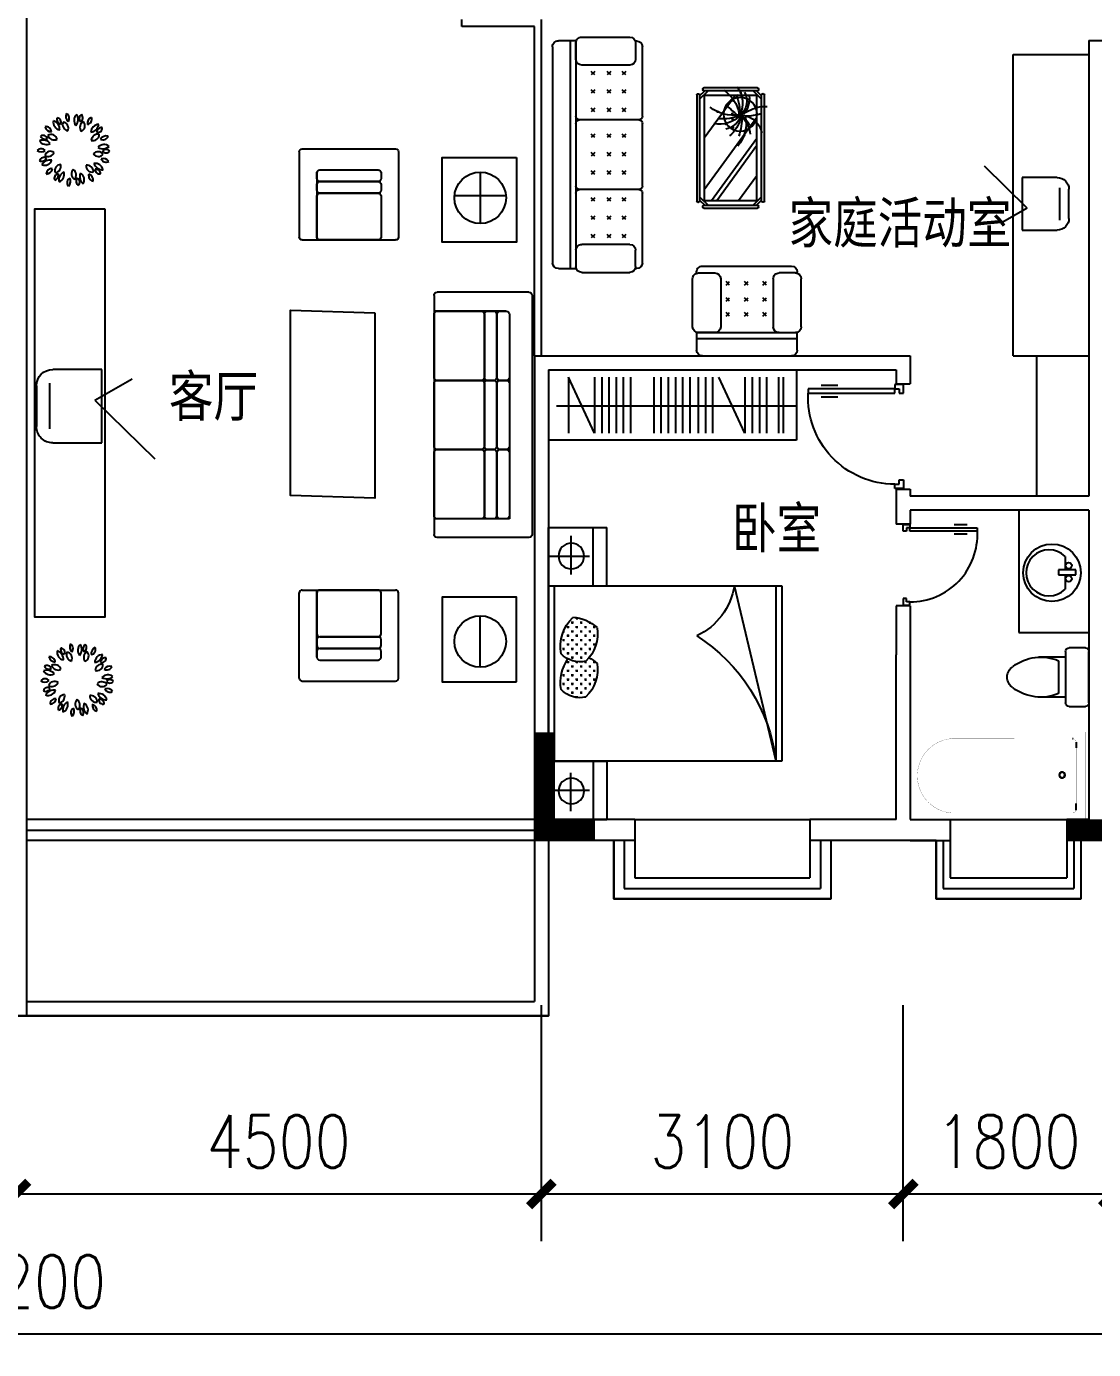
# Model space of a CAD drawing. Header units: millimetres. Extents: x 1287 to 39633, y 645 to 29501.
# Drawn here: x 19957 to 29096, y 6318 to 17649 of the extents above; entities that cross this region are included whole.
import ezdxf

# ---------------------------------------------------------------- set-up
doc = ezdxf.new("R2010")
doc.units = ezdxf.units.MM
for name, color, linetype in [('AXIS', 3, 'Continuous'), ('J', 7, 'Continuous'), ('OA_FURNITURE', 7, 'Continuous'), ('STAIR', 2, 'Continuous'), ('TOILET', 7, 'Continuous'), ('W', 2, 'Continuous'), ('WALL', 4, 'Continuous'), ('WC', 10, 'Continuous'), ('WINDOW', 5, 'Continuous'), ('ZHU', 1, 'Continuous'), ('轮廓线', 240, 'Continuous')]:
    doc.layers.add(name, color=color, linetype=linetype)
doc.styles.add('_XYF', font='simhei.ttf', dxfattribs={"width": 0.8})
doc.styles.add('DIM_FONT', font='SIMPLEX.shx', dxfattribs={"width": 0.8})
doc.styles.get("Standard").update_dxf_attribs({"font": 'arial.ttf'})
doc.dimstyles.new('AXIS150', dxfattribs={"dimscale": 1.5, "dimtxt": 300, "dimasz": 1, "dimexe": 250, "dimexo": 300, "dimgap": 150, "dimtad": 1, "dimdec": 0, "dimzin": 0, "dimdsep": 46, "dimtxsty": 'DIM_FONT', "dimblk": '_DIMX', "dimcen": 0, "dimse1": 1, "dimse2": 1, "dimclrt": 7, "dimadec": 0, "dimazin": 0, "dimtfac": 1, "dimtdec": 0, "dimtix": 1, "dimtmove": 2, "dimatfit": 3, "dimldrblk": '_DIMX', "dimfxl": 1, "dimtolj": 1, "dimtzin": 0, "dimarcsym": 0})

# ---------------------------------------------------------------- blocks, each defined once
blk = doc.blocks.new('_DIMX')
at = {"const_width": 50}
blk.add_lwpolyline([(-70, -70), (70, 70)], dxfattribs=at)
blk = doc.blocks.new('*D69')
at = {"layer": 'AXIS', "color": 0, "lineweight": -2, "transparency": 16777216}
blk.add_line((35966, 6450), (3769, 6450), dxfattribs=at)
at = {"layer": 'DEFPOINTS', "color": 0, "transparency": 16777216}
for p in [(3767, 9267), (35967, 9267), (3767, 6450)]:
    blk.add_point(p, dxfattribs=at)
at = {"layer": 'AXIS', "color": 0, "lineweight": -2, "transparency": 16777216, "xscale": 1.5, "yscale": 1.5, "zscale": 1.5}
for p, rotation in [((3767, 6450), 179.9999999998939), ((35967, 6450), 359.999999999894)]:
    blk.add_blockref('_DIMX', p, dxfattribs=dict(at, rotation=rotation))
at = {"layer": 'AXIS', "color": 7, "transparency": 16777216, "insert": (19867, 6900), "char_height": 450, "attachment_point": 5, "style": 'DIM_FONT'}
blk.add_mtext('\\A1;32200', dxfattribs=at)
blk = doc.blocks.new('*D74')
at = {"layer": 'AXIS', "color": 0, "lineweight": -2, "transparency": 16777216}
blk.add_line((19866, 7650), (15369, 7650), dxfattribs=at)
at = {"layer": 'DEFPOINTS', "color": 0, "transparency": 16777216}
for p in [(15367, 9267), (19867, 9267), (15367, 7650)]:
    blk.add_point(p, dxfattribs=at)
at = {"layer": 'AXIS', "color": 0, "lineweight": -2, "transparency": 16777216, "xscale": 1.5, "yscale": 1.5, "zscale": 1.5, "rotation": 180}
blk.add_blockref('_DIMX', (15367, 7650), dxfattribs=at)
at = {"layer": 'AXIS', "color": 0, "lineweight": -2, "transparency": 16777216, "xscale": 1.5, "yscale": 1.5, "zscale": 1.5}
blk.add_blockref('_DIMX', (19867, 7650), dxfattribs=at)
at = {"layer": 'AXIS', "color": 7, "transparency": 16777216, "insert": (17617, 8100), "char_height": 450, "attachment_point": 5, "style": 'DIM_FONT'}
blk.add_mtext('\\A1;4500', dxfattribs=at)
blk = doc.blocks.new('*D75')
at = {"layer": 'AXIS', "color": 0, "lineweight": -2, "transparency": 16777216}
blk.add_line((24366, 7650), (19869, 7650), dxfattribs=at)
at = {"layer": 'DEFPOINTS', "color": 0, "transparency": 16777216}
for p in [(19867, 9267), (24367, 9267), (19867, 7650)]:
    blk.add_point(p, dxfattribs=at)
at = {"layer": 'AXIS', "color": 0, "lineweight": -2, "transparency": 16777216, "xscale": 1.5, "yscale": 1.5, "zscale": 1.5, "rotation": 180}
blk.add_blockref('_DIMX', (19867, 7650), dxfattribs=at)
at = {"layer": 'AXIS', "color": 0, "lineweight": -2, "transparency": 16777216, "xscale": 1.5, "yscale": 1.5, "zscale": 1.5}
blk.add_blockref('_DIMX', (24367, 7650), dxfattribs=at)
at = {"layer": 'AXIS', "color": 7, "transparency": 16777216, "insert": (22117, 8100), "char_height": 450, "attachment_point": 5, "style": 'DIM_FONT'}
blk.add_mtext('\\A1;4500', dxfattribs=at)
blk = doc.blocks.new('*D76')
at = {"layer": 'AXIS', "color": 0, "lineweight": -2, "transparency": 16777216}
blk.add_line((27466, 7650), (24369, 7650), dxfattribs=at)
at = {"layer": 'DEFPOINTS', "color": 0, "transparency": 16777216}
for p in [(24367, 9267), (27467, 9267), (24367, 7650)]:
    blk.add_point(p, dxfattribs=at)
at = {"layer": 'AXIS', "color": 0, "lineweight": -2, "transparency": 16777216, "xscale": 1.5, "yscale": 1.5, "zscale": 1.5, "rotation": 180}
blk.add_blockref('_DIMX', (24367, 7650), dxfattribs=at)
at = {"layer": 'AXIS', "color": 0, "lineweight": -2, "transparency": 16777216, "xscale": 1.5, "yscale": 1.5, "zscale": 1.5}
blk.add_blockref('_DIMX', (27467, 7650), dxfattribs=at)
at = {"layer": 'AXIS', "color": 7, "transparency": 16777216, "insert": (25917, 8100), "char_height": 450, "attachment_point": 5, "style": 'DIM_FONT'}
blk.add_mtext('\\A1;3100', dxfattribs=at)
blk = doc.blocks.new('*D77')
at = {"layer": 'AXIS', "color": 0, "lineweight": -2, "transparency": 16777216}
blk.add_line((29266, 7650), (27469, 7650), dxfattribs=at)
at = {"layer": 'DEFPOINTS', "color": 0, "transparency": 16777216}
for p in [(27467, 9267), (29267, 9267), (27467, 7650)]:
    blk.add_point(p, dxfattribs=at)
at = {"layer": 'AXIS', "color": 0, "lineweight": -2, "transparency": 16777216, "xscale": 1.5, "yscale": 1.5, "zscale": 1.5, "rotation": 180}
blk.add_blockref('_DIMX', (27467, 7650), dxfattribs=at)
at = {"layer": 'AXIS', "color": 0, "lineweight": -2, "transparency": 16777216, "xscale": 1.5, "yscale": 1.5, "zscale": 1.5}
blk.add_blockref('_DIMX', (29267, 7650), dxfattribs=at)
at = {"layer": 'AXIS', "color": 7, "transparency": 16777216, "insert": (28367, 8100), "char_height": 450, "attachment_point": 5, "style": 'DIM_FONT'}
blk.add_mtext('\\A1;1800', dxfattribs=at)
blk = doc.blocks.new('M_C4')
for p, q in [((100, 250), (350, 250)), ((363.3, 168.9), (84, 168.9)), ((0, -150), (0, 150)), ((450, 150), (450, -150)), ((450, -150), (0, -150)), ((187.5, -106.9), (56.8, -335.7)), ((187.5, -106.9), (546.7, -474.6))]:
    blk.add_line(p, q)
for centre, start, end in [((100, 150), 90, 180), ((350, 150), 0, 90)]:
    blk.add_arc(centre, 100, start, end)
at = {"flags": 9}
for tag in ['XSIZE', 'YSIZE']:
    blk.add_attdef(tag, (0, 0), '', height=0.5, dxfattribs=at)
at = {"width": 0.8, "flags": 9}
for tag in ['YSIZE', 'XSIZE', 'XSIZE', 'YSIZE']:
    blk.add_attdef(tag, (225, -150), '', height=0.5, dxfattribs=at)
blk = doc.blocks.new('M_C47JEV')
for p, q in [((-431, 711), (-431, 720)), ((-415, 711), (-275, 711)), ((381, 770), (-381, 770)), ((415, 711), (275, 711)), ((431, 711), (431, 720)), ((-465, 250), (-465, 661)), ((-225, 661), (-225, 250)), ((-136, 606), (-166, 637)), ((-166, 606), (-136, 637)), ((-9, 606), (21, 637)), ((21, 606), (-9, 637)), ((179, 606), (149, 637)), ((149, 606), (179, 637)), ((225, 661), (225, 250)), ((465, 250), (465, 661)), ((-136, 469), (-166, 499)), ((-166, 469), (-136, 499)), ((21, 469), (-9, 499)), ((-9, 469), (21, 499)), ((179, 469), (149, 499)), ((149, 469), (179, 499)), ((-136, 342), (-166, 372)), ((-166, 342), (-136, 372)), ((21, 342), (-9, 372)), ((-9, 342), (21, 372)), ((179, 342), (149, 372)), ((149, 342), (179, 372)), ((-431, 50), (-431, 203)), ((431, 200), (-431, 200)), ((431, 150), (-431, 150)), ((-275, 200), (-415, 200)), ((275, 200), (415, 200)), ((431, 200), (431, 50)), ((381, 0), (-381, 0))]:
    blk.add_line(p, q)
for centre, start, end in [((-415, 661), 90, 180), ((-381, 720), 90, 180), ((-275, 661), 0, 90), ((275, 661), 90, 180), ((381, 720), 360, 90), ((415, 661), 0, 90), ((-415, 250), 180, 270), ((-275, 250), 270, 0), ((275, 250), 180, 270), ((415, 250), 270, 0), ((-381, 50), 180, 270), ((381, 50), 270, 0)]:
    blk.add_arc(centre, 50, start, end)
at = {"style": 'DIM_FONT', "width": 0.8, "flags": 9}
for tag in ['XSIZE', 'YSIZE']:
    blk.add_attdef(tag, (0, 0), '', height=0.5, dxfattribs=at)
blk = doc.blocks.new('M_C46QQU')
for p, q in [((-975, 711), (-975, 720)), ((-958, 711), (-818, 711)), ((-925, 770), (-327, 770)), ((-298, 740), (-298, 230)), ((-269, 770), (269, 770)), ((298, 740), (298, 230)), ((327, 770), (925, 770)), ((958, 711), (818, 711)), ((975, 711), (975, 720)), ((-1008, 250), (-1008, 661)), ((-768, 661), (-768, 250)), ((-713, 627), (-683, 597)), ((-683, 627), (-713, 597)), ((-556, 627), (-526, 597)), ((-526, 627), (-556, 597)), ((-398, 627), (-368, 597)), ((-368, 627), (-398, 597)), ((-138, 627), (-168, 597)), ((-168, 627), (-138, 597)), ((20, 627), (-11, 597)), ((-11, 627), (20, 597)), ((177, 627), (147, 597)), ((147, 627), (177, 597)), ((368, 627), (398, 597)), ((398, 627), (368, 597)), ((526, 627), (556, 597)), ((556, 627), (526, 597)), ((683, 627), (713, 597)), ((713, 627), (683, 597)), ((768, 661), (768, 250)), ((1008, 250), (1008, 661)), ((-713, 500), (-683, 469)), ((-683, 500), (-713, 469)), ((-556, 500), (-526, 469)), ((-526, 500), (-556, 469)), ((-398, 500), (-368, 469)), ((-368, 500), (-398, 469)), ((-138, 500), (-168, 469)), ((-168, 500), (-138, 469)), ((20, 500), (-11, 469)), ((-11, 500), (20, 469)), ((177, 500), (147, 469)), ((147, 500), (177, 469)), ((368, 500), (398, 469)), ((398, 500), (368, 469)), ((526, 500), (556, 469)), ((556, 500), (526, 469)), ((683, 500), (713, 469)), ((713, 500), (683, 469)), ((-713, 363), (-683, 332)), ((-683, 363), (-713, 332)), ((-526, 363), (-556, 332)), ((-556, 363), (-526, 332)), ((-398, 363), (-368, 332)), ((-368, 363), (-398, 332)), ((-138, 363), (-168, 332)), ((-168, 363), (-138, 332)), ((-11, 363), (20, 332)), ((20, 363), (-11, 332)), ((177, 363), (147, 332)), ((147, 363), (177, 332)), ((368, 363), (398, 332)), ((398, 363), (368, 332)), ((556, 363), (526, 332)), ((526, 363), (556, 332)), ((683, 363), (713, 332)), ((713, 363), (683, 332)), ((-975, 50), (-975, 203)), ((975, 200), (-975, 200)), ((975, 150), (-975, 150)), ((-818, 200), (-958, 200)), ((818, 200), (958, 200)), ((975, 200), (975, 50)), ((925, 0), (-925, 0))]:
    blk.add_line(p, q)
for centre, radius, start, end in [((-958, 661), 50, 90, 180), ((-925, 720), 50, 90, 180), ((-818, 661), 50, 0, 90), ((-328, 740), 30, 360, 90), ((-268, 740), 30, 90, 180), ((268, 740), 30, 0, 90), ((328, 740), 30, 90, 180), ((818, 661), 50, 90, 180), ((925, 720), 50, 360, 90), ((958, 661), 50, 0, 90), ((-958, 250), 50, 180, 270), ((-818, 250), 50, 270, 0), ((-328, 230), 30, 270, 0), ((-268, 230), 30, 180, 270), ((268, 230), 30, 270, 360), ((328, 230), 30, 180, 270), ((818, 250), 50, 180, 270), ((958, 250), 50, 270, 0), ((-925, 50), 50, 180, 270), ((925, 50), 50, 270, 0)]:
    blk.add_arc(centre, radius, start, end)
at = {"style": 'DIM_FONT', "width": 0.8, "flags": 9}
for tag in ['XSIZE', 'YSIZE']:
    blk.add_attdef(tag, (0, 0), '', height=0.5, dxfattribs=at)
blk = doc.blocks.new('M_C57NTX')
for p, q in [((-496, -226), (-496, 233)), ((-486, 243), (-481, 243)), ((-427, 268), (-471, 224)), ((-399, 268), (-471, 196)), ((-471, -226), (-471, 233)), ((-446, 283), (-446, 278)), ((-436, 293), (473, 293)), ((-436, 268), (473, 268)), ((-431, 72), (-217, 228)), ((-431, -116), (43, 228)), ((-431, -159), (102, 228)), ((-336, -222), (283, 228)), ((436, 268), (509, 196)), ((465, 268), (509, 224)), ((483, 283), (483, 278)), ((509, 233), (509, -226)), ((524, 243), (519, 243)), ((534, 233), (534, -226)), ((106, -222), (469, 42)), ((-399, -262), (-471, -189)), ((-427, -262), (-471, -218)), ((436, -262), (509, -189)), ((465, -262), (509, -218)), ((-486, -236), (-481, -236)), ((-446, -277), (-446, -272)), ((473, -262), (-436, -262)), ((473, -287), (-436, -287)), ((483, -277), (483, -272)), ((524, -236), (519, -236))]:
    blk.add_line(p, q)
blk.add_lwpolyline([(-431, -222), (-431, 228), (469, 228), (469, -222)], close=True)
at = {"const_width": 12}
for points in [[(123, 120, 1), (135, 120, 1)], [(225, 150, 1), (237, 150, 1)], [(253, 126, 1), (265, 126, 1)], [(288, 107, 1), (300, 107, 1)], [(409, 163, 1), (421, 163, 1)], [(189, 24, 1), (201, 24, 1)], [(264, 18, 1), (276, 18, 1)], [(277, 84, 1), (289, 84, 1)], [(294, 93, 1), (306, 93, 1)], [(297, 74, 1), (309, 74, 1)], [(305, 18, 1), (317, 18, 1)], [(308, 87, 1), (320, 87, 1)], [(418, 27, 1), (430, 27, 1)], [(486, 90, 1), (498, 90, 1)], [(220, -38, 1), (232, -38, 1)], [(324, -108, 1), (336, -108, 1)]]:
    blk.add_lwpolyline(points, format="xyb", close=True, dxfattribs=at)
blk.add_circle((308, 86), 144)
for centre, radius, start, end in [((-486, 233), 10, 90, 180), ((-481, 233), 10, 0, 90), ((-436, 283), 10, 90, 180), ((-436, 278), 10, 180, 270), ((109, 83), 193, 6.9904, 78.0284), ((781, 125), 490, 163.8561, 179.1105), ((-395, 504), 810, 328.9873, 340.361), ((156, 293), 219, 342.9456, 6.4814), ((473, 283), 10, 0, 90), ((473, 278), 10, 270, 0), ((519, 233), 10, 90, 180), ((524, 233), 10, 0, 90), ((228, -157), 293, 78.5516, 130.9815), ((110, -88), 259, 48.7581, 83.8624), ((176, 42), 126, 28.8901, 78.4579), ((421, -27), 169, 62.9909, 135.9102), ((448, -69), 233, 85.8741, 126.9558), ((280, -402), 502, 88.3286, 108.729), ((344, -194), 291, 103.0452, 139.7766), ((364, -84), 190, 114.0956, 166.2953), ((482, -98), 260, 134.4861, 189.3762), ((613, -62), 346, 155.0888, 185.9637), ((267, -555), 642, 70.5249, 87.8244), ((624, 28), 325, 171.2496, 218.2333), ((404, -128), 234, 53.3231, 115.7633), ((-1013, -1156), 1790, 39.0488, 42.6799), ((269, -208), 287, 31.315, 82.1378), ((-486, -226), 10, 180, 270), ((-481, -226), 10, 270, 0), ((519, -226), 10, 180, 270), ((524, -226), 10, 270, 0), ((-436, -272), 10, 90, 180), ((-436, -277), 10, 180, 270), ((473, -272), 10, 0, 90), ((473, -277), 10, 270, 0)]:
    blk.add_arc(centre, radius, start, end)
at = {"style": 'DIM_FONT', "width": 0.8, "flags": 9}
for tag in ['XSIZE', 'YSIZE']:
    blk.add_attdef(tag, (0, 0), '', height=0.5, dxfattribs=at)
blk = doc.blocks.new('M_F22')
for centre, radius, start, end in [((-745, 1661), 486, 170.70899, 259.10644), ((-1409, 1198), 573, 358.65709, 71.15834), ((-704, 1829), 307, 163.4613, 255.43295), ((-1018, 1651), 266, 333.31145, 85.5828), ((-242, 1523), 417, 160.50355, 255.32847), ((-684, 1289), 376, 333.2488, 82.58322), ((-63, 1991), 399, 151.70154, 229.74057), ((-591, 1891), 339, 322.86392, 58.57818), ((523, 1764), 486, 130.70899, 219.10644), ((-284, 1836), 573, 318.65709, 31.15834), ((662, 1865), 307, 123.4613, 215.43295), ((819, 1335), 417, 120.50355, 215.32847), ((307, 1931), 266, 293.31145, 45.5828), ((331, 1439), 376, 293.2488, 42.58322), ((1257, 1578), 399, 111.70154, 189.74057), ((788, 1841), 339, 282.86392, 18.57818), ((-1853, 584), 266, 13.31145, 125.5828), ((-1680, 1042), 339, 2.86392, 98.57818), ((-1340, 1458), 399, 191.70154, 269.74057), ((-1364, 522), 376, 13.2488, 122.58322), ((-1177, 985), 417, 200.50355, 295.32847), ((1560, 1027), 486, 90.70899, 179.10644), ((988, 1601), 573, 278.65709, 351.15834), ((1511, 508), 417, 80.50355, 175.32847), ((1204, 902), 376, 253.2488, 2.58322), ((1732, 1016), 307, 83.4613, 175.43295), ((1502, 1294), 266, 253.31145, 5.5828), ((2003, 413), 399, 71.70154, 149.74057), ((-1969, -307), 339, 42.86392, 138.57818), ((-1861, -14), 573, 38.65709, 111.15834), ((-1651, 768), 486, 210.70899, 299.10644), ((-1727, 923), 307, 203.4613, 295.43295), ((1881, -204), 486, 50.70899, 139.10644), ((1812, 603), 573, 238.65709, 311.15834), ((1813, 916), 339, 242.86392, 338.57818), ((-1976, 230), 399, 231.70154, 309.74057), ((-1807, -769), 266, 53.31145, 165.5828), ((-1928, -429), 307, 243.4613, 335.43295), ((-1429, -1233), 573, 78.65709, 151.15834), ((-1770, -498), 486, 250.70899, 339.10644), ((-1393, -503), 376, 53.2488, 162.58322), ((-1547, -28), 417, 240.50355, 335.32847), ((1510, -570), 417, 40.50355, 135.32847), ((1528, -71), 376, 213.2488, 322.58322), ((1825, -959), 399, 31.70154, 109.74057), ((2003, -452), 339, 202.86392, 298.57818), ((2005, -323), 307, 43.4613, 135.43295), ((2009, 38), 266, 213.31145, 325.5828), ((-1323, -1527), 339, 82.86392, 178.57818), ((-1674, -1120), 399, 271.70154, 349.74057), ((-902, -1777), 266, 93.31145, 205.5828), ((-1213, -1593), 307, 283.4613, 15.43295), ((-756, -1306), 376, 93.2488, 202.58322), ((-1179, -1041), 417, 280.50355, 15.32847), ((-314, -1889), 573, 118.65709, 191.15834), ((-1048, -1545), 486, 290.70899, 19.10644), ((249, -1512), 376, 133.2488, 242.58322), ((-246, -1581), 417, 320.50355, 55.32847), ((962, -1675), 573, 158.65709, 231.15834), ((179, -1883), 486, 330.70899, 59.10644), ((1151, -1025), 376, 173.2488, 282.58322), ((816, -1395), 417, 0.50355, 95.32847), ((1270, -1621), 339, 162.86392, 258.57818), ((808, -1896), 399, 351.70154, 69.74057), ((1335, -1353), 486, 10.70899, 99.10644), ((1801, -691), 573, 198.65709, 271.15834), ((1589, -1250), 266, 173.31145, 285.5828), ((1354, -1524), 307, 3.4613, 95.43295), ((-44, -2046), 339, 122.86392, 218.57818), ((-574, -1959), 399, 311.70154, 29.74057), ((439, -1967), 266, 133.31145, 245.5828), ((83, -2026), 307, 323.4613, 55.43295)]:
    blk.add_arc(centre, radius, start, end)
at = {"width": 0.8, "flags": 9}
for tag in ['XSIZE', 'YSIZE']:
    blk.add_attdef(tag, (0, 0), '', height=0.5, dxfattribs=at)
blk = doc.blocks.new('M_C31NFU')
at = {"layer": 'OA_FURNITURE'}
for p, q in [((-433, 755), (-433, 25)), ((392, 780), (-408, 780)), ((417, 755), (417, 25)), ((242, 600), (-258, 600)), ((267, 575), (267, 0)), ((392, 0), (-408, 0))]:
    blk.add_line(p, q, dxfattribs=at)
for points in [[(242, 600), (-258, 600, 0.414214), (-283, 575), (-283, 525, 0.414214), (-258, 500), (242, 500, 0.414214), (267, 525), (267, 575, 0.414214)], [(242, 500), (-258, 500, 0.414214), (-283, 475), (-283, 425, 0.414214), (-258, 400), (242, 400, 0.414214), (267, 425), (267, 475, 0.414214)], [(242, 400), (-258, 400, 0.414214), (-283, 375), (-283, 25, 0.414214), (-258, 0), (242, 0, 0.414214), (267, 25), (267, 375, 0.414214)]]:
    blk.add_lwpolyline(points, format="xyb", close=True, dxfattribs=at)
for centre, start, end in [((-408, 755), 90, 180), ((392, 755), 0, 90), ((242, 575), 0, 90), ((-408, 25), 180, 270), ((392, 25), 270, 0)]:
    blk.add_arc(centre, 25, start, end, dxfattribs=at)
at = {"style": 'DIM_FONT', "width": 0.8, "flags": 9}
for tag in ['XSIZE', 'YSIZE']:
    blk.add_attdef(tag, (0, 0), '', height=0.5, dxfattribs=at)
blk = doc.blocks.new('M_C34BMF')
at = {"layer": 'OA_FURNITURE'}
for p, q in [((-1058, -186), (-1058, 600)), ((-1031, 627), (1015, 627)), ((-896, 8), (-896, 627)), ((881, -19), (881, 627)), ((1042, -186), (1042, 600)), ((-869, -19), (881, -19)), ((-1031, -213), (1015, -213))]:
    blk.add_line(p, q, dxfattribs=at)
for points in [[(-869, 196), (-331, 196, 0.414214), (-304, 223), (-304, 600, 0.414214), (-331, 627), (-869, 627, 0.414214), (-896, 600), (-896, 223, 0.414214)], [(-277, 196), (261, 196, 0.414214), (288, 223), (288, 600, 0.414214), (261, 627), (-277, 627, 0.414214), (-304, 600), (-304, 223, 0.414214)], [(315, 196), (854, 196, 0.414214), (881, 223), (881, 600, 0.414214), (854, 627), (315, 627, 0.414214), (288, 600), (288, 223, 0.414214)], [(-869, 89), (-331, 89, 0.414214), (-304, 115), (-304, 169, 0.414214), (-331, 196), (-869, 196, 0.414214), (-896, 169), (-896, 115, 0.414214)], [(-277, 89), (261, 89, 0.414214), (288, 115), (288, 169, 0.414214), (261, 196), (-277, 196, 0.414214), (-304, 169), (-304, 115, 0.414214)], [(315, 89), (854, 89, 0.414214), (881, 115), (881, 169, 0.414214), (854, 196), (315, 196, 0.414214), (288, 169), (288, 115, 0.414214)], [(-869, -19), (-331, -19, 0.414214), (-304, 8), (-304, 62, 0.414214), (-331, 89), (-869, 89, 0.414214), (-896, 62), (-896, 8, 0.414214)], [(-277, -19), (261, -19, 0.414214), (288, 8), (288, 62, 0.414214), (261, 89), (-277, 89, 0.414214), (-304, 62), (-304, 8, 0.414214)], [(315, -19), (854, -19, 0.414214), (881, 8), (881, 62, 0.414214), (854, 89), (315, 89, 0.414214), (288, 62), (288, 8, 0.414214)]]:
    blk.add_lwpolyline(points, format="xyb", close=True, dxfattribs=at)
for centre, start, end in [((-1031, 600), 90, 180), ((1015, 600), 0, 90), ((-869, 8), 180, 270), ((854, 8), 270, 0), ((-1031, -186), 180, 270), ((1015, -186), 270, 0)]:
    blk.add_arc(centre, 26.9, start, end, dxfattribs=at)
at = {"style": 'DIM_FONT', "width": 0.8, "flags": 9}
for tag in ['XSIZE', 'YSIZE']:
    blk.add_attdef(tag, (0, 0), '', height=0.5, dxfattribs=at)
blk = doc.blocks.new('*X13')
at = {"color": 0}
for p, q in [((284888, 2288), (284906, 2288)), ((284897, 2278), (284897, 2297)), ((284933, 2325), (284944, 2325)), ((284934, 2316), (284934, 2326)), ((284962, 2288), (284981, 2288)), ((284972, 2278), (284972, 2297)), ((285000, 2325), (285019, 2325)), ((285009, 2316), (285009, 2334)), ((285038, 2288), (285056, 2288)), ((285047, 2278), (285047, 2297)), ((285075, 2325), (285094, 2325)), ((285084, 2316), (285084, 2334)), ((285112, 2288), (285131, 2288)), ((285122, 2278), (285122, 2297)), ((285188, 2288), (285206, 2288)), ((285197, 2278), (285197, 2297)), ((285234, 2316), (285234, 2323)), ((285240, 2325), (285244, 2325)), ((285262, 2288), (285281, 2288)), ((285272, 2278), (285272, 2297)), ((285300, 2325), (285319, 2325)), ((285309, 2316), (285309, 2334)), ((285338, 2288), (285356, 2288)), ((285347, 2278), (285347, 2297)), ((285375, 2325), (285394, 2325)), ((285384, 2316), (285384, 2334)), ((285412, 2288), (285431, 2288)), ((285422, 2278), (285422, 2297)), ((285450, 2325), (285452, 2325)), ((285459, 2316), (285459, 2316)), ((284817, 2212), (284831, 2212)), ((284822, 2203), (284822, 2222)), ((284850, 2250), (284869, 2250)), ((284850, 2175), (284869, 2175)), ((284859, 2241), (284859, 2259)), ((284859, 2166), (284859, 2184)), ((284888, 2212), (284906, 2212)), ((284897, 2203), (284897, 2222)), ((284925, 2250), (284944, 2250)), ((284925, 2175), (284944, 2175)), ((284934, 2241), (284934, 2259)), ((284934, 2166), (284934, 2184)), ((284962, 2212), (284981, 2212)), ((284972, 2203), (284972, 2222)), ((285000, 2250), (285019, 2250)), ((285000, 2175), (285019, 2175)), ((285009, 2241), (285009, 2259)), ((285009, 2166), (285009, 2184)), ((285038, 2212), (285056, 2212)), ((285047, 2203), (285047, 2222)), ((285075, 2250), (285094, 2250)), ((285075, 2175), (285094, 2175)), ((285084, 2241), (285084, 2259)), ((285084, 2166), (285084, 2184)), ((285112, 2212), (285131, 2212)), ((285122, 2203), (285122, 2222)), ((285150, 2250), (285169, 2250)), ((285150, 2175), (285169, 2175)), ((285159, 2241), (285159, 2259)), ((285159, 2166), (285159, 2184)), ((285188, 2212), (285206, 2212)), ((285197, 2203), (285197, 2222)), ((285225, 2250), (285244, 2250)), ((285225, 2175), (285244, 2175)), ((285234, 2241), (285234, 2259)), ((285234, 2166), (285234, 2184)), ((285262, 2212), (285281, 2212)), ((285272, 2203), (285272, 2222)), ((285300, 2250), (285319, 2250)), ((285300, 2175), (285319, 2175)), ((285309, 2241), (285309, 2259)), ((285309, 2166), (285309, 2184)), ((285338, 2212), (285356, 2212)), ((285347, 2203), (285347, 2222)), ((285375, 2250), (285394, 2250)), ((285375, 2175), (285394, 2175)), ((285384, 2241), (285384, 2259)), ((285384, 2166), (285384, 2184)), ((285412, 2212), (285431, 2212)), ((285422, 2203), (285422, 2222)), ((285450, 2250), (285469, 2250)), ((285450, 2175), (285469, 2175)), ((285459, 2241), (285459, 2259)), ((285459, 2166), (285459, 2184)), ((285488, 2212), (285500, 2212)), ((285497, 2203), (285497, 2222)), ((284856, 2100), (284869, 2100)), ((284859, 2094), (284859, 2109)), ((284888, 2138), (284906, 2138)), ((284888, 2062), (284906, 2062)), ((284897, 2128), (284897, 2147)), ((284897, 2053), (284897, 2072)), ((284925, 2100), (284944, 2100)), ((284934, 2091), (284934, 2109)), ((284962, 2138), (284981, 2138)), ((284962, 2062), (284981, 2062)), ((284972, 2128), (284972, 2147)), ((284972, 2053), (284972, 2072)), ((285000, 2100), (285019, 2100)), ((285009, 2091), (285009, 2109)), ((285038, 2138), (285056, 2138)), ((285038, 2062), (285056, 2062)), ((285047, 2128), (285047, 2147)), ((285047, 2053), (285047, 2072)), ((285075, 2100), (285094, 2100)), ((285084, 2091), (285084, 2109)), ((285112, 2138), (285131, 2138)), ((285122, 2128), (285122, 2147)), ((285150, 2100), (285151, 2100)), ((285159, 2106), (285159, 2109)), ((285163, 2100), (285169, 2100)), ((285188, 2138), (285206, 2138)), ((285188, 2062), (285206, 2062)), ((285197, 2128), (285197, 2147)), ((285197, 2053), (285197, 2072)), ((285225, 2100), (285244, 2100)), ((285234, 2091), (285234, 2109)), ((285262, 2138), (285281, 2138)), ((285262, 2062), (285281, 2062)), ((285272, 2128), (285272, 2147)), ((285272, 2053), (285272, 2072)), ((285300, 2100), (285319, 2100)), ((285309, 2091), (285309, 2109)), ((285338, 2138), (285356, 2138)), ((285338, 2062), (285356, 2062)), ((285347, 2128), (285347, 2147)), ((285347, 2053), (285347, 2072)), ((285375, 2100), (285394, 2100)), ((285384, 2091), (285384, 2109)), ((285412, 2138), (285431, 2138)), ((285422, 2128), (285422, 2147)), ((285450, 2100), (285458, 2100)), ((285459, 2101), (285459, 2109)), ((285488, 2138), (285497, 2138)), ((285497, 2138), (285497, 2147))]:
    blk.add_line(p, q, dxfattribs=at)
blk = doc.blocks.new('_C2ZTH')
for p, q in [((-500, 750), (-500, 1250)), ((0, 1250), (-500, 1250)), ((-385, 750), (-385, 1250)), ((0, 750), (0, 1250)), ((-191, 1178), (-191, 849)), ((-353, 1001), (2, 1001)), ((0, 750), (-500, 750)), ((0, -750), (-500, -750)), ((-500, -750), (-500, -1250)), ((-385, -750), (-385, -1250)), ((0, -750), (0, -1250)), ((-191, -1178), (-191, -849)), ((-353, -1001), (2, -1001)), ((0, -1250), (-500, -1250))]:
    blk.add_line(p, q)
for centre in [(-196, 1006), (-196, -1006)]:
    blk.add_circle(centre, 110)
at = {"layer": 'J'}
for p, q in [((-2000, 750), (-2000, -750)), ((0, 750), (-2000, 750)), ((-1950, -750), (-1594, 750)), ((-1950, -750), (-1950, 750)), ((-50, 750), (-50, -750)), ((0, -750), (0, 750)), ((-2000, -750), (0, -750))]:
    blk.add_line(p, q, dxfattribs=at)
for centre, radius, start, end in [((-1023, 844), 578, 189.3238, 244.457), ((-194, 156), 326, 92.7966, 133.2149), ((-458, 228), 354, 350.3657, 45.5224), ((-93, 341), 328, 170.9132, 225.9541), ((-468, -936), 1493, 122.587, 172.8499), ((-194, -151), 326, 118.3278, 133.2149), ((-270, 322), 222, 256.7256, 316.496), ((-458, -78), 354, 350.3657, 34.9896), ((-93, 35), 328, 170.9132, 225.9541), ((-270, 15), 222, 256.7256, 316.496)]:
    blk.add_arc(centre, radius, start, end, dxfattribs=at)
at = {"layer": 'J', "rotation": 270}
blk.add_blockref('*X13', (-2455, 285295), dxfattribs=at)
at = {"style": 'DIM_FONT', "width": 0.8, "flags": 9}
for tag in ['XSIZE', 'YSIZE']:
    blk.add_attdef(tag, (0, 0), '', height=0.5, dxfattribs=at)
blk = doc.blocks.new('M_E4')
for p, q in [((670, -80), (670, -137)), ((670, -86), (670, -97)), ((670, -663), (670, -614))]:
    blk.add_line(p, q)
at = {"const_width": 1.5}
for points in [[(-750, -750), (-750, 0)], [(-750, 0), (750, 0)], [(750, 0), (750, -750)], [(608, -56), (640, -56)], [(670, -90), (670, -656)], [(670, -663), (670, -655)], [(750, -750), (-750, -750)]]:
    blk.add_lwpolyline(points, dxfattribs=at)
for points in [[(-399, -56, 0.930688), (-388, -693, 0.930688)], [(670, -86, 0.414214), (640, -56, 0.414214)], [(670, -90, 0.041784), (670, -85, 0.412615)], [(640, -693, 0.414214), (670, -663, 0.414214)]]:
    blk.add_lwpolyline(points, format="xyb", dxfattribs=at)
at = {"const_width": 1.5, "flags": 128}
for points in [[(-399, -56), (608, -56)], [(-399, -694), (645, -692)]]:
    blk.add_lwpolyline(points, dxfattribs=at)
for radius in [25, 23]:
    blk.add_circle((550, -381), radius)
blk.add_arc((640, -663), 30, 270, 280.176)
at = {"width": 0.8, "flags": 9}
for tag in ['XSIZE', 'YSIZE']:
    blk.add_attdef(tag, (0, 0), '', height=0.5, dxfattribs=at)
blk = doc.blocks.new('M_E24TTP')
at = {"layer": 'TOILET', "color": 7}
for p, q in [((-170, 200), (-170, 430)), ((170, 200), (170, 430)), ((-140, 260), (140, 260)), ((-250, 30), (-250, 170)), ((-220, 200), (220, 200)), ((250, 170), (250, 30)), ((220, 0), (-220, 0))]:
    blk.add_line(p, q, dxfattribs=at)
for centre, radius, start, end in [((0, 590), 110, 33.4509, 146.5491), ((227, 413), 398, 143.3619, 202.5495), ((-227, 413), 398, 337.4505, 36.6381), ((-220, 170), 30, 90, 180), ((220, 170), 30, 0, 90), ((-220, 30), 30, 180, 270), ((220, 30), 30, 270, 0)]:
    blk.add_arc(centre, radius, start, end, dxfattribs=at)
at = {"style": 'DIM_FONT', "width": 0.8, "flags": 9}
for tag in ['XSIZE', 'YSIZE']:
    blk.add_attdef(tag, (0, 0), '', height=0.5, dxfattribs=at)
blk = doc.blocks.new('M_A23MCU')
for p, q in [((-0.454, 0.081), (-0.454, 0.905)), ((-0.454, 0.905), (-0.413, 0.905)), ((-0.413, 0.905), (-0.413, 0.081)), ((-0.489, 0.782), (-0.489, 0.624)), ((-0.378, 0.782), (-0.378, 0.624)), ((-0.495, -0.002), (-0.495, 0.081)), ((-0.495, 0.081), (-0.454, 0.081)), ((-0.413, 0.081), (-0.454, 0.081)), ((-0.454, 0.081), (-0.454, 0.039)), ((-0.454, 0.039), (-0.413, 0.039)), ((-0.413, 0.039), (-0.413, -0.002)), ((0.412, 0.039), (0.412, -0.002)), ((0.453, 0.039), (0.412, 0.039)), ((0.453, 0.081), (0.453, 0.039)), ((0.494, 0.081), (0.453, 0.081)), ((0.494, -0.002), (0.494, 0.081)), ((-0.413, -0.002), (-0.495, -0.002)), ((-0.495, -0.002), (-0.495, -0.002)), ((0.412, -0.002), (0.494, -0.002)), ((0.494, -0.002), (0.494, -0.002))]:
    blk.add_line(p, q)
blk.add_arc((-0.372, 0.082), 0.825, 359.9283, 92.866)
blk = doc.blocks.new('M_A6')
blk.add_line((0.5, 0), (0.5, 0))
blk = doc.blocks.new('_B0MWI')
for p, q in [((-0.62, 3.2778), (0.62, 3.2778)), ((-0.62, 0.5), (-0.62, 3.2778)), ((0.62, 0.5), (0.62, 3.2778)), ((-0.56, 2.7778), (0.56, 2.7778)), ((-0.56, 0.5), (-0.56, 2.7778)), ((0.56, 0.5), (0.56, 2.7778)), ((-0.5, 2.2778), (0.5, 2.2778)), ((-0.5, 0.5), (-0.5, 2.2778)), ((0.5, 0.5), (0.5, 2.2778)), ((-0.5, -0.5), (0.5, -0.5))]:
    blk.add_line(p, q)

msp = doc.modelspace()

# ---------------------------------------------------------------- linework, layer by layer
for p, q in [((28853.8, 13110), (28853.8, 12994.3)), ((28945.4, 12994.3), (28795.3, 12994.3)), ((28795.3, 12994.3), (28795.3, 12953.7)), ((28795.3, 12953.7), (28945.4, 12953.7)), ((28853.8, 12953.7), (28853.8, 12830.4)), ((28945.4, 12953.7), (28945.4, 12994.3))]:
    msp.add_line(p, q)
for centre, radius in [((28740.6, 12970.2), 246.4), ((28883, 13031.2), 26.7), ((28884.3, 12919.4), 26.7)]:
    msp.add_circle(centre, radius)
msp.add_arc((28715.2, 12970.2), 196.9, 45.25267, 314.74733)
at = {"layer": 'AXIS'}
for p, q in [((24367.2, 7246), (24367.2, 9267.3)), ((27467.2, 7246), (27467.2, 9267.3))]:
    msp.add_line(p, q, dxfattribs=at)
at = {"layer": 'J'}
for p, q in [((28408.3, 14827.3), (28408.3, 17409.8)), ((28408.3, 17409.8), (29057.2, 17409.8)), ((23843.6, 16402.4), (23843.6, 15960.8)), ((24063.7, 16199.3), (23623.5, 16199.3)), ((28408.3, 14827.3), (29057.2, 14827.3)), ((28607.2, 14827.3), (28607.2, 13627.3)), ((24599.2, 14646.2), (24599.2, 14166)), ((24822.7, 14166), (24599.2, 14646.2)), ((24822.7, 14646.2), (24822.7, 14166)), ((24884.2, 14646.2), (24884.2, 14166)), ((24945.6, 14646.2), (24945.6, 14166)), ((25007.1, 14646.2), (25007.1, 14166)), ((25068.5, 14646.2), (25068.5, 14166)), ((25130, 14646.2), (25130, 14166)), ((25330.4, 14646.2), (25330.4, 14166)), ((25391.8, 14646.2), (25391.8, 14166)), ((25453.3, 14646.2), (25453.3, 14166)), ((25514.7, 14646.2), (25514.7, 14166)), ((25576.2, 14646.2), (25576.2, 14166)), ((25637.6, 14646.2), (25637.6, 14166)), ((25710.2, 14646.2), (25710.2, 14166)), ((25771.7, 14646.2), (25771.7, 14166)), ((25833.1, 14646.2), (25833.1, 14166)), ((26111.2, 14166), (25887.8, 14646.2)), ((26111.2, 14646.2), (26111.2, 14166)), ((26172.7, 14646.2), (26172.7, 14166)), ((26234.1, 14646.2), (26234.1, 14166)), ((26295.6, 14646.2), (26295.6, 14166)), ((26399, 14646.2), (26399, 14166)), ((26438.8, 14646.2), (26438.8, 14166)), ((26552.2, 14707.3), (26552.2, 14107.3)), ((24498.2, 14400.5), (26552.2, 14400.5)), ((26552.2, 14107.3), (24427.2, 14107.3)), ((23843.6, 12161.2), (23843.6, 12602.8))]:
    msp.add_line(p, q, dxfattribs=at)
for points in [[(24152.8, 16525.9), (24152.8, 15802), (23516.8, 15802), (23516.8, 16525.9)], [(20628, 16087.5), (20628, 12589.2), (20028, 12589.2), (20028, 16087.5)], [(22940.3, 15197.4), (22940.3, 13608.1), (22218.6, 13630.7), (22218.6, 15219.9)], [(24152.8, 12037.7), (24152.8, 12761.7), (23516.8, 12761.7), (23516.8, 12037.7)]]:
    msp.add_lwpolyline(points, close=True, dxfattribs=at)
for centre in [(23843.6, 16181.6), (23843.6, 12382)]:
    msp.add_circle(centre, 220.8, dxfattribs=at)
at = {"layer": 'STAIR'}
for p, q in [((23687.2, 17647.3), (23687.2, 17707.3)), ((24367.2, 14827.3), (24367.2, 17707.3)), ((24307.2, 17647.3), (23687.2, 17647.3)), ((24307.2, 14827.3), (24307.2, 17647.3))]:
    msp.add_line(p, q, dxfattribs=at)
at = {"layer": 'W'}
for p, q in [((24307.2, 10857.3), (19957.2, 10857.3)), ((19957.2, 10767.3), (24307.2, 10767.3)), ((24307.2, 10677.3), (19957.2, 10677.3)), ((24307.2, 10677.3), (24307.2, 9297.3)), ((24427.2, 10677.3), (24427.2, 9177.3)), ((19957.2, 9297.3), (24307.2, 9297.3)), ((19957.2, 9177.3), (24427.2, 9177.3))]:
    msp.add_line(p, q, dxfattribs=at)
at = {"layer": 'WALL'}
for p, q in [((19957.2, 17977.3), (19957.2, 9177.3)), ((29057.2, 17527.3), (30987.2, 17527.3)), ((29057.2, 17527.3), (29057.2, 13627.3)), ((24307.2, 14827.3), (24307.2, 10677.3)), ((24307.2, 14827.3), (27527.2, 14827.3)), ((27527.2, 14827.3), (27527.2, 14587.3)), ((24427.2, 14707.3), (27407.2, 14707.3)), ((24427.2, 14707.3), (24427.2, 10857.3)), ((27407.2, 14707.3), (27407.2, 14587.3)), ((27407.2, 14587.3), (27527.2, 14587.3)), ((27407.2, 13687.3), (27527.2, 13687.3)), ((27407.2, 13687.3), (27407.2, 13387.3)), ((27527.2, 13687.3), (27527.2, 13627.3)), ((29057.2, 13627.3), (27527.2, 13627.3)), ((27527.2, 13507.3), (27527.2, 13387.3)), ((29057.2, 13507.3), (27527.2, 13507.3)), ((29057.2, 13507.3), (29057.2, 10857.3)), ((27527.2, 13387.3), (27407.2, 13387.3)), ((27527.2, 12687.3), (27407.2, 12687.3)), ((27407.2, 12687.3), (27407.2, 12267.3)), ((27527.2, 12687.3), (27527.2, 10857.3)), ((27407.2, 10857.3), (27407.2, 12267.3)), ((19957.2, 11373.8), (19957.2, 10923.8)), ((25167.2, 10857.3), (24427.2, 10857.3)), ((25167.2, 10857.3), (25167.2, 10677.3)), ((26667.2, 10857.3), (26667.2, 10677.3)), ((27407.2, 10857.3), (26667.2, 10857.3)), ((27527.2, 10857.3), (27867.2, 10857.3)), ((27867.2, 10857.3), (27867.2, 10677.3)), ((28867.2, 10857.3), (28867.2, 10677.3)), ((29057.2, 10857.3), (28867.2, 10857.3)), ((25167.2, 10677.3), (24307.2, 10677.3)), ((27527.2, 10677.3), (26667.2, 10677.3)), ((27527.2, 10677.3), (27867.2, 10677.3)), ((29237.2, 10677.3), (28867.2, 10677.3)), ((19777.2, 9177.3), (19957.2, 9177.3))]:
    msp.add_line(p, q, dxfattribs=at)
at = {"layer": 'WC'}
for p, q in [((28457.2, 13507.3), (28457.2, 12458)), ((28457.2, 12458), (29057.2, 12458))]:
    msp.add_line(p, q, dxfattribs=at)
at = {"layer": 'ZHU', "const_width": 180}
for points in [[(24794.6, 10768.9), (24394.6, 10768.9), (24394.6, 11603.8)], [(28899.2, 10768.9), (29299.2, 10768.9), (29299.2, 11603.8)], [(24794.6, 10768.9), (24826.7, 10768.9)], [(28899.2, 10768.9), (28867.2, 10768.9)]]:
    msp.add_lwpolyline(points, dxfattribs=at)
at = {"layer": '轮廓线'}
msp.add_lwpolyline([(36057.2, 19507.3), (36057.2, 10677.3), (35242.2, 10677.3), (35242.2, 10177.3), (32762.2, 10177.3), (32762.2, 10677.3), (28987.2, 10677.3), (28987.2, 10177.3), (27747.2, 10177.3), (27747.2, 10677.3), (26847.2, 10677.3), (26847.2, 10177.3), (24987.2, 10177.3), (24987.2, 10677.3), (24427.2, 10677.3), (24427.2, 9177.3), (15307.2, 9177.3)], dxfattribs=at)

# ---------------------------------------------------------------- block references
at = {"layer": 'J', "xscale": -1}
for name, p, rotation in [('M_C46QQU', (24463, 16550.4), 269.9999999998183), ('M_C57NTX', (25984.7, 16589.3), 269.9999999998183), ('M_C31NFU', (22711.1, 15820.7), 359.9999999998183), ('M_C4', (28636.1, 15904.9), 269.9999999998183), ('M_C47JEV', (26128, 14827.3), 359.9999999998183), ('M_C34BMF', (24075, 14314.2), 89.9999999998184), ('_C2ZTH', (24427.2, 12107.3), 359.9999999998183)]:
    msp.add_blockref(name, p, dxfattribs=dict(at, rotation=rotation))
at = {"layer": 'J', "xscale": 0.14, "yscale": 0.14, "zscale": 0.14}
for p in [(20359.3, 16597.7), (20391.5, 12057.7)]:
    msp.add_blockref('M_F22', p, dxfattribs=at)
at = {"layer": 'J', "xscale": -1.4, "yscale": 1.4, "zscale": 1.4, "rotation": 89.9999999998184}
msp.add_blockref('M_C4', (20392.7, 14712), dxfattribs=at)
at = {"layer": 'J', "rotation": 179.9999999998184}
msp.add_blockref('M_C31NFU', (22711.1, 12822.1), dxfattribs=at)
at = {"layer": 'W'}
for p, xscale, yscale, zscale, rotation in [((25917.2, 10767.3), -1500, 180.0000000000009, 1500, 180), ((28367.2, 10767.3), -1000, 180, 1000, 179.9999996832111)]:
    msp.add_blockref('_B0MWI', p, dxfattribs=dict(at, xscale=xscale, yscale=yscale, zscale=zscale, rotation=rotation))
at = {"layer": 'WC', "xscale": -1}
for name, p, rotation in [('M_E24TTP', (29057.2, 12076.4), 89.9999999998184), ('M_E4', (28277.2, 10857.3), 179.9999999998184)]:
    msp.add_blockref(name, p, dxfattribs=dict(at, rotation=rotation))
at = {"layer": 'WINDOW'}
for name, p, xscale, yscale, zscale, rotation in [('M_A23MCU', (27467.2, 14137.3), -900, 900, 900, 90), ('M_A23MCU', (27467.2, 13037.3), 700, 700, 700, 270), ('M_A6', (25917.2, 10767.3), 1500, 1500, 1500, 180), ('M_A6', (28367.2, 10767.3), 1000, 1000, 1000, 180)]:
    msp.add_blockref(name, p, dxfattribs=dict(at, xscale=xscale, yscale=yscale, zscale=zscale, rotation=rotation))

# ---------------------------------------------------------------- texts
at = {"style": '_XYF', "width": 0.8}
for s, p in [('家庭活动室', (26484.2, 15793.6)), ('客厅', (21177.1, 14309.1)), ('卧室', (26000.1, 13179.5))]:
    msp.add_text(s, height=350, rotation=360, dxfattribs=at).set_placement(p)

# ---------------------------------------------------------------- dimensions: what is measured, and where the dimension line sits
at = {"layer": 'AXIS'}
dim = msp.add_aligned_dim(p1=(35967.2, 9267.3), p2=(3767.2, 9267.3), distance=2817.7, dimstyle='AXIS150', dxfattribs=at)
dim.commit()
dim.dimension.update_dxf_attribs({"geometry": '*D69', "text_midpoint": (19867.2, 6899.6)})
for base, p1, p2, picture, middle in [((15367.2, 7649.6), (19867.2, 9267.3), (15367.2, 9267.3), '*D74', (17617.2, 8099.6)), ((19867.2, 7649.6), (24367.2, 9267.3), (19867.2, 9267.3), '*D75', (22117.2, 8099.6)), ((24367.2, 7649.6), (27467.2, 9267.3), (24367.2, 9267.3), '*D76', (25917.2, 8099.6)), ((27467.2, 7649.6), (29267.2, 9267.3), (27467.2, 9267.3), '*D77', (28367.2, 8099.6))]:
    dim = msp.add_linear_dim(base=base, p1=p1, p2=p2, dimstyle='AXIS150', dxfattribs=at)
    dim.commit()
    dim.dimension.update_dxf_attribs({"geometry": picture, "text_midpoint": middle})

doc.saveas('drawing.dxf')
